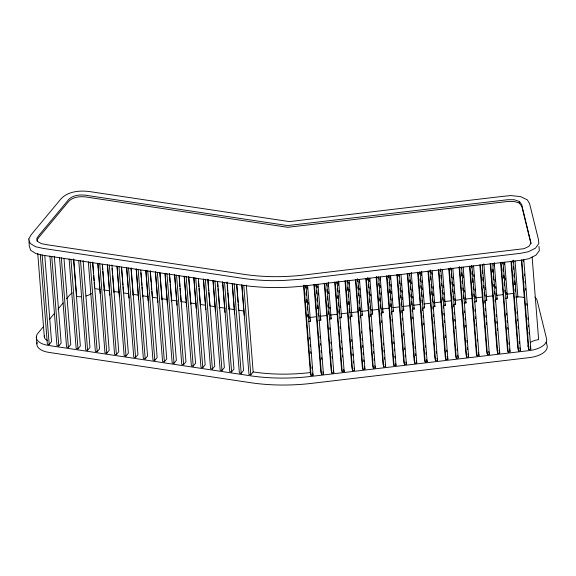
<?xml version="1.0" encoding="UTF-8"?>
<svg xmlns="http://www.w3.org/2000/svg" width="576" height="576" viewBox="0 0 576 576"><rect width="100%" height="100%" fill="white"/><g stroke="black" fill="none" stroke-linecap="round" stroke-linejoin="round"><path stroke-width="0.86" d="M530.978 243.914L521.784 206.237L519.127 202.939L519.458 201.506L514.267 199.735L507.83 199.706L287.64 225.576L88.567 195.674C81.108 194.206 71.554 194.551 66.967 201.6L38.966 235.296L36.828 238.399L37.454 241.366L41.342 243.655L47.376 244.786L239.602 273.658C262.526 277.56 285.984 277.524 309.002 274.414L523.987 248.681L528.833 246.427L531.014 243.13L521.662 204.538L519.458 201.506M28.8 238.982L31.075 234.871L59.652 200.477C66.658 191.138 79.841 190.138 90.547 191.722L289.483 221.602L502.106 196.445L510.797 195.574L520.402 196.582L527.285 199.807L529.589 203.63L538.394 239.306L538.841 243.54L535.478 248.155L528.458 251.712L520.416 253.339L301.14 279.238L282.341 280.541L272.498 280.663A124.186 60.581 -4.5 0 1 244.627 278.626L42.991 248.378L35.59 246.715L30.132 243.367L28.8 238.982L29.297 246.139L30.708 250.351L35.957 253.613L43.164 255.276L236.945 284.386C261.173 288.482 285.955 288.475 310.277 285.221L521.446 260.237L529.027 258.66L535.975 255.154L539.345 250.618L538.963 246.355M43.654 326.362L37.937 333.238A19.987 9.749 -4.5 0 0 48.413 345.442L250.013 375.732A119.93 58.507 -4.5 0 0 311.314 376.387L529.114 350.618A19.987 9.749 -4.5 0 0 546.552 338.71L537.113 300.456A19.987 9.749 -4.5 0 0 534.852 297.101M49.363 319.486L54.504 313.301M57.938 309.175L63.079 302.983M66.506 298.858L69.365 295.423A19.987 9.749 -4.5 0 1 72.245 292.918M40.313 254.671L47.362 344.225L49.198 344.498L51.552 341.662L44.784 255.694M49.918 256.118L56.966 345.665L58.795 345.938L61.15 343.109L54.317 256.241M59.515 257.558L66.564 347.105L68.4 347.386L70.754 344.549L63.986 258.581M69.113 258.998L76.162 348.552L77.998 348.826L80.352 345.989L73.519 259.128M78.718 260.438L85.766 349.992L87.595 350.266L89.957 347.429L83.117 260.568M88.315 261.886L95.364 351.432L97.2 351.713L99.554 348.876L92.714 262.008M97.92 263.326L104.962 352.879L106.798 353.153L109.152 350.316L102.391 264.348M107.518 264.766L114.566 354.319L116.395 354.593L118.757 351.756L111.917 264.895M117.115 266.213L124.164 355.759L126 356.033L128.354 353.203L121.586 267.228M126.72 267.653L133.762 357.199L135.598 357.48L137.952 354.643L131.119 267.775M136.318 269.093L143.366 358.646L145.195 358.92L147.557 356.083L140.789 270.115M145.915 270.533L152.964 360.086L154.8 360.36L157.154 357.523L150.322 270.662M155.52 271.98L162.569 361.526L164.398 361.807L166.752 358.97L159.991 273.002M165.118 273.42L172.166 362.974L174.002 363.247L176.357 360.41L169.517 273.542M174.715 274.86L181.764 364.414L183.6 364.687L185.954 361.85L179.186 275.882M184.32 276.307L191.369 365.854L193.198 366.127L195.559 363.298L188.719 276.43M193.918 277.747L200.966 367.301L202.802 367.574L205.157 364.738L198.389 278.77M203.522 279.187L210.564 368.741L212.4 369.014L214.754 366.178L207.922 279.317M213.12 280.627L220.169 370.181L221.998 370.454L224.359 367.618L217.591 281.65M222.718 282.074L229.766 371.621L231.602 371.902L233.957 369.065L227.124 282.197M232.322 283.514L239.364 373.068L241.2 373.342L243.554 370.505L236.794 284.537M241.92 284.954L248.969 374.508L250.798 374.782L253.159 371.945L246.319 285.084M309.643 317.527L316.786 316.685M320.357 316.26L326.606 315.518M330.178 315.101L337.32 314.251M340.891 313.826L348.026 312.984M350.705 312.667L357.847 311.825M361.418 311.4L368.561 310.558M372.132 310.133L378.382 309.391M381.946 308.974L389.088 308.124M392.659 307.706L399.802 306.857M402.48 306.54L409.622 305.698M413.194 305.273L420.329 304.43M423.9 304.006L430.15 303.271M433.721 302.846L440.863 302.004M444.434 301.579L451.577 300.737M455.141 300.312L461.39 299.57M464.962 299.153L472.997 298.202M475.675 297.886L482.818 297.036M486.389 296.611L493.524 295.769M497.095 295.344L503.345 294.61M506.916 294.185L514.058 293.342M308.462 321.602L310.442 321.372L307.627 285.552M318.838 320.378L320.818 320.141L317.995 284.321M329.206 319.147L331.186 318.917L328.298 282.197M339.581 317.923L341.561 317.686L338.666 280.973M349.949 316.692L351.929 316.462L349.114 280.642M360.324 315.468L362.304 315.23L359.482 279.41M370.692 314.244L372.672 314.006L369.857 278.186M381.067 313.013L383.047 312.782L380.225 276.962M391.435 311.789L393.415 311.551L390.6 275.731M401.81 310.558L403.79 310.327L400.968 274.507M412.178 309.334L414.158 309.096L411.271 272.383M422.554 308.102L424.534 307.872L421.639 271.152M432.922 306.878L434.902 306.641L432.086 270.821M443.297 305.647L445.277 305.417L442.454 269.597M453.665 304.423L455.645 304.186L452.83 268.366M464.04 303.199L466.02 302.962L463.198 267.142M474.408 301.968L476.388 301.738L473.573 265.918M484.783 300.744L486.763 300.506L483.869 263.794M495.151 299.513L497.131 299.282L494.244 262.562M505.526 298.289L507.506 298.051L504.684 262.231M303.53 285.696L310.37 372.564L311.076 375.43L313.056 375.199L306.007 285.646M313.906 284.472L320.738 371.333L321.451 374.206L323.431 373.968L316.382 284.422M324.274 283.241L331.114 370.109L331.819 372.974L333.799 372.744L326.75 283.19M334.649 282.017L341.482 368.878L342.194 371.75L344.174 371.513L337.126 281.966M345.017 280.793L351.857 367.654L352.562 370.526L354.542 370.289L347.494 280.735M355.392 279.562L362.225 366.43L362.938 369.295L364.918 369.065L357.869 279.511M365.76 278.338L372.6 365.198L373.306 368.071L375.286 367.834L368.237 278.28M376.135 277.106L382.968 363.974L383.674 366.84L385.661 366.61L378.612 277.056M386.503 275.882L393.343 362.743L394.049 365.616L396.029 365.378L388.98 275.832M396.878 274.651L403.711 361.519L404.417 364.385L406.397 364.154L399.355 274.601M407.246 273.427L414.086 360.288L414.792 363.161L416.772 362.923L409.723 273.377M417.622 272.196L424.454 359.064L425.16 361.93L427.14 361.699L420.098 272.146M427.99 270.972L434.83 357.84L435.535 360.706L437.515 360.468L430.394 270.022M438.365 269.748L445.198 356.609L445.903 359.482L447.883 359.244L440.842 269.69M448.733 268.517L455.573 355.385L456.278 358.25L458.258 358.02L451.21 268.466M459.108 267.293L465.941 354.154L466.646 357.026L468.626 356.789L461.585 267.242M469.476 266.062L476.309 352.93L477.022 355.795L479.002 355.565L471.953 266.011M479.844 264.838L486.684 351.698L487.39 354.571L489.37 354.334L482.321 264.787M490.219 263.606L497.052 350.474L497.765 353.34L499.745 353.11L492.696 263.556M500.587 262.382L507.427 349.243L508.133 352.116L510.113 351.878L503.064 262.332M510.962 261.158L517.795 348.019L518.508 350.892L520.488 350.654L513.367 260.208M521.323 259.826L528.17 346.795L528.876 349.661L530.856 349.43L523.807 259.877M95.544 288.72L99.986 289.39M103.536 289.922L109.757 290.858M114.192 291.521L119.527 292.32M123.962 292.99L128.405 293.659M132.847 294.322L138.175 295.128M142.618 295.79L147.946 296.59M152.388 297.259L157.716 298.058M161.266 298.591L167.486 299.527M171.036 300.06L177.25 300.996M180.806 301.529L186.134 302.328M190.577 302.998L195.905 303.797M200.34 304.466L205.675 305.266M210.11 305.928L215.438 306.734M218.995 307.267L225.209 308.196M228.766 308.736L234.979 309.665M238.536 310.198L243.864 311.004M519.127 202.939L513.85 201.406L507.427 201.506L287.698 227.304L88.898 197.446C81.418 195.962 71.791 196.207 67.147 203.285L39.211 236.909L36.994 240.019L37.282 241.538M546.242 342.194L547.099 345.672A19.987 9.749 -4.5 0 1 529.661 357.574L311.861 383.342A119.93 58.507 -4.5 0 1 250.56 382.687L48.96 352.404A19.987 9.749 -4.5 0 1 37.123 342.598M530.15 346.558L530.683 348.71M507.146 296.618L507.506 298.051M519.775 347.789L520.308 349.934M496.778 297.842L497.131 299.282M509.407 349.013L509.94 351.166M486.403 299.074L486.763 300.506M499.032 350.237L499.745 353.11M476.035 300.298L476.388 301.738M488.664 351.468L489.37 354.334M465.66 301.529L466.02 302.962M478.296 352.692L479.002 355.565M455.292 302.753L455.645 304.186M467.921 353.923L468.626 356.789M444.917 303.984L445.277 305.417M457.553 355.147L458.078 357.3M434.549 305.208L434.902 306.641M447.178 356.378L447.883 359.244M424.181 306.439L424.534 307.872M436.982 358.322L437.515 360.468M413.806 307.663L414.158 309.096M426.614 359.546L427.14 361.699M403.438 308.887L403.79 310.327M416.239 360.778L416.772 362.923M393.062 310.118L393.415 311.551M405.871 362.002L406.397 364.154M382.694 311.342L383.047 312.782M395.496 363.226L396.029 365.378M372.319 312.574L372.672 314.006M385.128 364.457L385.661 366.61M361.951 313.798L362.304 315.23M374.753 365.681L375.286 367.834M351.576 315.029L351.929 316.462M364.385 366.912L364.918 369.065M341.208 316.253L341.561 317.686M354.01 368.136L354.542 370.289M330.833 317.477L331.186 318.917M343.642 369.367L344.174 371.513M320.465 318.708L320.818 320.141M333.266 370.591L333.799 372.744M310.09 319.932L310.442 321.372M322.898 371.815L323.431 373.968M312.523 373.046L313.056 375.199M532.13 257.033L538.632 339.646A11.995 5.854 -4.5 0 0 530.568 342.374M523.31 259.697L523.454 261.482M524.441 274.025L524.585 275.81M525.002 281.189L525.146 282.974M525.571 288.353L525.708 290.138M526.766 303.574L526.91 305.366M527.897 317.902L528.034 319.694M528.458 325.066L528.602 326.858M529.02 332.23L529.164 334.022M521.827 260.107L528.876 349.661M515.052 261.007L517.874 296.827L515.894 297.058A11.988 5.854 -4.5 0 1 524.707 297.749M513.007 260.345L513.144 262.138M513.497 266.616L513.713 269.302M514.066 273.78L514.274 276.466M514.627 280.944L514.908 284.522M515.261 289.001L515.47 291.686M512.942 260.921L513.086 262.714M514.073 275.249L514.21 277.042M514.634 282.413L514.771 284.206M515.196 289.577L515.34 291.37M516.96 311.962L517.097 313.754M517.522 319.126L517.666 320.918M518.09 326.29L518.227 328.082M519.286 341.518L519.422 343.31M511.459 261.338L518.508 350.892M504.259 262.944L504.396 264.737M505.454 278.172L505.598 279.958M506.585 292.5L506.722 294.286M503.129 267.84L503.41 271.426M503.69 275.004L503.899 277.69M504.252 282.168L504.533 285.754M504.886 290.225L505.102 292.918M502.567 262.145L502.711 263.938M503.136 269.309L503.273 271.102M503.698 276.473L503.842 278.266M504.259 283.637L504.403 285.43M506.585 313.193L506.729 314.986M507.154 320.357L507.29 322.15M507.715 327.521L507.859 329.314M508.91 342.742L509.054 344.534M501.084 262.562L508.133 352.116M493.884 264.175L494.028 265.961M495.086 279.396L495.223 281.189M495.648 286.56L495.792 288.353M496.21 293.724L496.354 295.517M492.754 269.064L492.97 271.757M493.322 276.235L493.603 279.814M493.956 284.292L494.165 286.978M494.518 291.456L494.726 294.142M492.761 270.54L492.905 272.333M493.33 277.704L493.466 279.497M493.891 284.868L494.028 286.661M495.086 300.089L495.23 301.882M496.217 314.417L496.354 316.21M496.778 321.581L496.922 323.374M497.347 328.745L497.484 330.538M490.716 263.794L497.765 353.34M485.28 287.791L485.417 289.577M485.842 294.955L485.978 296.741M482.386 270.295L482.594 272.981M482.947 277.459L483.228 281.038M483.581 285.516L483.725 287.309M484.142 292.68L484.358 295.366M482.393 271.764L482.53 273.557M482.954 278.928L483.098 280.721M483.516 286.092L483.66 287.885M484.718 301.32L484.855 303.113M485.28 308.484L485.424 310.277M485.842 315.648L485.986 317.441M486.41 322.812L486.547 324.605M480.341 265.018L487.39 354.571M473.774 274.687L473.918 276.48M474.905 289.015L475.049 290.808M475.466 296.179L475.61 297.972M471.593 266.148L471.73 267.941M472.01 271.519L472.226 274.205M472.579 278.683L472.86 282.269M473.213 286.747L473.422 289.433M473.774 293.911L473.983 296.597M471.456 265.831L471.6 267.624M472.018 272.995L472.162 274.788M472.586 280.159L472.723 281.952M474.912 309.708L475.049 311.501M475.474 316.872L475.618 318.665M476.035 324.036L476.179 325.829M477.238 339.264L477.374 341.05M469.973 266.249L477.022 355.795M463.406 275.911L463.55 277.704M464.537 290.239L464.674 292.032M465.098 297.403L465.235 299.196M461.642 272.75L461.851 275.436M462.276 280.807L462.485 283.493M462.838 287.971L463.054 290.657M463.406 295.135L463.615 297.821M461.088 267.055L461.225 268.848M461.65 274.219L461.786 276.012M462.211 281.383L462.355 283.176M463.414 296.611L463.55 298.397M464.537 310.939L464.681 312.725M465.098 318.103L465.242 319.889M465.667 325.267L465.804 327.053M466.862 340.488L467.006 342.281M467.424 347.652L467.568 349.445M459.533 266.58L466.646 357.026M453.038 277.142L453.175 278.935M453.6 284.306L453.737 286.099M454.162 291.47L454.306 293.263M454.723 298.634L454.867 300.427M450.778 267.71L450.857 270.072M451.267 273.974L451.548 277.56M451.901 282.038L451.98 284.4M452.47 289.202L452.678 291.888M453.031 296.366L453.182 299.628M453.6 304.999L453.744 306.792M454.169 312.163L454.306 313.956M454.73 319.327L454.874 321.12M455.292 326.491L455.436 328.284M457.056 348.876L457.2 350.669M449.23 268.704L456.278 358.25M443.225 285.53L443.369 287.323M443.794 292.694L443.93 294.487M444.355 299.858L444.499 301.651M440.402 268.934L440.482 271.303M440.899 275.206L441.18 278.784M441.533 283.262L441.742 285.948M442.094 290.426L442.31 293.112M442.663 297.59L442.872 300.276M443.232 306.23L443.369 308.016M443.794 313.394L443.938 315.18M444.355 320.558L444.499 322.344M445.558 335.779L445.694 337.572M446.688 350.107L446.825 351.9M438.862 269.928L445.903 359.482M431.726 272.434L431.87 274.219M432.857 286.762L432.994 288.547M433.418 293.926L433.562 295.711M433.98 301.09L434.124 302.882M430.034 270.158L430.114 272.527M430.524 276.43L430.812 280.015M431.158 284.486L431.374 287.179M431.726 291.658L431.87 294.919M432.288 298.822L432.497 301.507M432.857 307.454L433.001 309.247M433.426 314.618L433.562 316.411M433.987 321.782L434.131 323.575M435.182 337.003L435.326 338.796M436.313 351.331L436.457 353.124M428.486 271.152L435.535 360.706M421.358 273.658L421.495 275.45M421.92 280.822L422.064 282.614M422.482 287.986L422.626 289.778M423.05 295.15L423.187 296.942M419.731 272.282L419.875 274.075M420.228 278.554L420.437 281.239M420.79 285.718L420.998 288.403M421.351 292.882L421.567 295.567M421.92 300.046L422.129 302.731M419.602 271.966L419.738 273.758M420.163 279.13L420.3 280.922M421.358 294.35L421.502 296.143M422.489 308.678L422.626 310.471M423.05 315.842L423.194 317.635M423.619 323.006L423.756 324.799M425.376 345.398L425.52 347.191M425.945 352.562L426.082 354.355M418.118 272.383L425.16 361.93M411.552 282.053L411.689 283.838M412.114 289.217L412.25 291.002M412.675 296.381L412.819 298.166M409.363 273.514L409.5 275.299M409.853 279.778L410.069 282.463M410.414 286.942L410.63 289.634M410.983 294.106L411.192 296.798M411.545 301.27L411.826 304.855M409.226 273.19L409.37 274.982M409.788 280.354L409.932 282.146M410.99 295.582L411.127 297.374M411.552 302.746L411.696 304.538M412.114 309.91L412.258 311.702M412.682 317.074L412.819 318.866M415.008 346.622L415.145 348.415M415.57 353.786L415.714 355.579M407.743 273.607L414.792 363.161M401.177 283.277L401.321 285.07M401.738 290.441L401.882 292.234M402.307 297.605L402.444 299.398M398.988 274.738L399.132 276.53M399.485 281.009L399.694 283.694M400.046 288.173L400.255 290.858M400.608 295.337L400.824 298.022M401.177 302.501L401.386 305.186M398.858 274.421L398.995 276.214M401.184 303.97L401.321 305.762M401.746 311.134L401.89 312.926M402.307 318.298L402.451 320.09M403.51 333.526L403.646 335.311M404.633 347.854L404.777 349.639M405.202 355.018L405.338 356.803M397.375 274.838L404.417 364.385M390.24 277.337L390.384 279.13M390.809 284.501L390.946 286.294M391.37 291.665L391.507 293.458M391.932 298.829L392.076 300.622M388.62 275.969L388.757 277.754M389.11 282.233L389.326 284.918M389.678 289.397L389.887 292.082M390.24 296.561L390.449 299.246M390.802 303.725L391.018 306.41M388.483 275.645L388.627 277.438M389.686 290.873L389.822 292.658M390.809 305.201L390.953 306.986M391.37 312.365L391.514 314.15M391.939 319.529L392.076 321.314M393.134 334.75L393.278 336.542M393.696 341.914L393.84 343.706M394.265 349.078L394.402 350.87M394.826 356.242L394.97 358.034M387 276.062L394.049 365.616M379.872 278.568L380.009 280.361M380.434 285.732L380.578 287.525M380.995 292.896L381.139 294.689M382.198 308.117L382.334 309.91M378.742 283.464L378.95 286.15M379.303 290.628L379.512 293.314M379.865 297.792L380.146 301.37M380.434 304.956L380.642 307.642M378.115 276.876L378.252 278.662M379.31 292.097L379.454 293.89M379.872 299.261L380.016 301.054M380.441 306.425L380.578 308.218M381.002 313.589L381.146 315.382M381.564 320.753L381.708 322.546M383.328 343.145L383.472 344.93M383.89 350.309L384.034 352.094M384.458 357.473L384.595 359.258M376.56 276.394L383.674 366.84M369.497 279.792L369.641 281.585M370.066 286.956L370.202 288.749M370.627 294.12L370.771 295.913M371.822 309.348L371.966 311.141M367.805 277.524L368.014 280.21M368.366 284.688L368.582 287.374M368.935 291.852L369.144 294.538M369.497 299.016L369.706 301.702M370.058 306.18L370.274 308.866M367.74 278.1L367.884 279.893M369.504 300.492L369.641 302.278M370.066 307.656L370.21 309.442M370.634 314.82L370.771 316.606M371.83 330.041L371.966 331.834M372.96 344.369L373.097 346.162M373.522 351.533L373.658 353.326M374.083 358.697L374.227 360.49M366.257 278.518L373.306 368.071M359.129 281.023L359.266 282.816M359.69 288.187L359.834 289.98M360.252 295.351L360.396 297.144M357.43 278.755L357.646 281.441M357.998 285.919L358.207 288.605M358.56 293.083L358.769 295.769M359.122 300.247L359.338 302.933M359.69 307.411L359.971 310.99M358.006 287.388L358.142 289.181M359.129 301.716L359.273 303.509M359.698 308.88L359.834 310.673M360.259 316.044L360.403 317.837M361.454 331.265L361.598 333.058M362.023 338.429L362.16 340.222M362.585 345.593L362.729 347.386M363.146 352.757L363.29 354.55M363.715 359.921L363.852 361.714M355.889 279.742L362.938 369.295M348.754 282.247L348.898 284.04M349.322 289.411L349.459 291.204M347.134 280.872L347.27 282.665M347.623 287.143L347.839 289.829M348.192 294.307L348.401 296.993M348.754 301.471L348.962 304.157M349.315 308.635L349.596 312.221M347.63 288.612L347.774 290.405M348.761 302.94L348.898 304.733M349.322 310.104L349.466 311.897M349.891 317.268L350.028 319.061M351.648 339.66L351.792 341.453M352.217 346.824L352.354 348.617M352.778 353.988L352.915 355.781M353.34 361.152L353.484 362.945M345.514 280.973L352.562 370.526M338.386 283.478L338.522 285.264M338.947 290.642L339.091 292.428M340.15 305.863L340.286 307.656M336.758 282.103L336.902 283.896M337.255 288.367L337.464 291.06M337.817 295.531L338.026 298.224M338.378 302.695L338.594 305.388M338.947 309.859L339.228 313.445M337.824 297.007L337.968 298.8M338.386 304.171L338.53 305.964M338.954 311.335L339.091 313.128M340.15 326.556L340.294 328.349M341.28 340.884L341.417 342.677M341.842 348.048L341.986 349.841M342.403 355.212L342.547 357.005M335.146 282.197L342.194 371.75M328.01 284.702L328.154 286.495M328.579 291.866L328.716 293.659M329.774 307.087L329.918 308.88M330.336 314.258L330.48 316.044M326.39 283.327L326.527 285.12M326.88 289.598L327.096 292.284M327.449 296.762L327.658 299.448M328.01 303.926L328.291 307.505M328.572 311.09L328.788 313.776M327.456 298.231L327.593 300.024M328.018 305.395L328.162 307.188M328.579 312.559L328.723 314.352M329.782 327.787L329.918 329.573M330.905 342.115L331.049 343.901M331.474 349.279L331.61 351.065M332.035 356.443L332.172 358.229M324.77 283.428L331.819 372.974M317.642 285.934L317.779 287.719M318.204 293.098L318.348 294.883M319.968 315.482L320.112 317.275M316.015 284.558L316.159 286.344M316.512 290.822L316.721 293.508M317.074 297.986L317.282 300.672M317.635 305.15L317.923 308.736M318.276 313.214L318.485 315.9M315.958 285.134L316.094 286.92M317.081 299.462L317.225 301.248M317.642 306.626L317.786 308.412M318.211 313.79L318.348 315.576M319.968 336.175L320.112 337.968M320.537 343.339L320.674 345.132M321.098 350.503L321.242 352.296M321.66 357.667L321.804 359.46M314.402 284.652L321.451 374.206M307.267 287.158L307.411 288.95M308.47 302.378L308.606 304.171M309.593 316.706L309.737 318.499M305.647 285.782L305.784 287.575M306.137 292.054L306.418 295.632M306.706 299.218L306.914 301.903M307.267 306.382L307.548 309.96M307.901 314.438L308.11 317.124M305.582 286.358L305.726 288.151M306.144 293.522L306.288 295.315M306.713 300.686L306.85 302.479M307.274 307.85L307.418 309.643M307.836 315.014L307.98 316.807M309.6 337.406L309.744 339.192M310.162 344.57L310.306 346.356M310.73 351.734L310.867 353.52M311.926 366.955L312.07 368.748M303.955 284.983L311.076 375.43M243.756 285.235L250.798 374.782M241.776 284.854L244.174 315.302M236.65 284.436L237.492 295.178M237.636 296.971L238.061 302.342M238.198 304.135L238.622 309.506M234.151 283.788L241.2 373.342M232.178 283.414L234.576 313.862M226.98 282.096L227.117 283.889M227.261 285.674L227.678 291.053M227.822 292.838L228.247 298.217M228.384 300.002L229.162 309.859M224.554 282.348L231.602 371.902M222.574 281.966L224.971 312.415M217.447 281.549L217.872 286.92M218.009 288.713L219.564 308.412M214.949 280.908L221.998 370.454M212.976 280.526L215.374 310.975M207.778 279.209L208.692 290.851M208.836 292.644L209.254 298.015M209.398 299.808L209.822 305.179M205.351 279.461L212.4 369.014M203.378 279.086L205.769 309.535M198.461 281.354L198.878 286.726M199.022 288.518L199.447 293.89M199.584 295.682L200.362 305.532M195.754 278.021L202.802 367.574M193.774 277.646L196.171 308.088M188.647 277.222L190.764 304.085M186.149 276.581L193.198 366.127M184.176 276.199L186.574 306.648M179.05 275.782L179.892 286.524M180.036 288.317L180.454 293.688M180.598 295.481L181.022 300.852M176.551 275.141L183.6 364.687M174.578 274.759L176.969 305.208M169.373 273.442L169.517 275.234M169.661 277.027L170.078 282.398M170.222 284.191L171.562 301.205M166.954 273.694L174.002 363.247M164.974 273.319L167.371 303.761M159.847 272.894L160.272 278.273M160.409 280.058L161.964 299.765M157.349 272.254L164.398 361.807M155.376 271.872L157.774 302.321M150.242 271.454L151.092 282.197M151.236 283.99L151.654 289.361M151.798 291.154L152.222 296.532M147.751 270.814L154.8 360.36M145.771 270.432L148.169 300.881M140.861 272.7L141.278 278.071M141.422 279.864L141.847 285.235M141.984 287.028L142.762 296.878M138.154 269.366L145.195 358.92M136.174 268.992L138.571 299.441M131.047 268.567L133.157 295.438M128.549 267.926L135.598 357.48M126.576 267.552L128.974 297.994M121.442 267.127L122.292 277.877M122.429 279.662L122.854 285.041M122.998 286.826L123.415 292.205M118.951 266.486L126 356.033M116.971 266.105L119.369 296.554M112.054 268.373L112.478 273.744M112.622 275.537L113.962 292.55M109.346 265.046L116.395 354.593M107.374 264.665L109.771 295.114M102.247 264.247L102.665 269.618M102.809 271.411L104.357 291.11M99.749 263.599L106.798 353.153M97.776 263.225L100.166 293.666M92.642 262.8L93.492 273.55M93.629 275.342L94.054 280.714M94.198 282.506L94.615 287.878M90.151 262.159L97.2 351.713M80.546 260.719L87.595 350.266M73.75 259.128L76.694 296.525A11.995 5.854 -4.5 0 0 81.223 296.726M70.949 259.272L77.998 348.826M61.351 257.832L68.4 347.386M51.746 256.392L58.795 345.938M42.149 254.952L49.198 344.498M37.75 253.505L44.302 336.787M36.331 336.91L36.878 343.872M310.37 372.564A111.931 54.605 -4.5 0 1 253.159 371.945M91.375 293.494A11.995 5.854 -4.5 0 1 85.961 295.999M47.484 340.502A11.995 5.854 -4.5 0 1 44.532 335.556M528.17 346.795A11.995 5.854 -4.5 0 1 528.466 344.614"/></g></svg>
